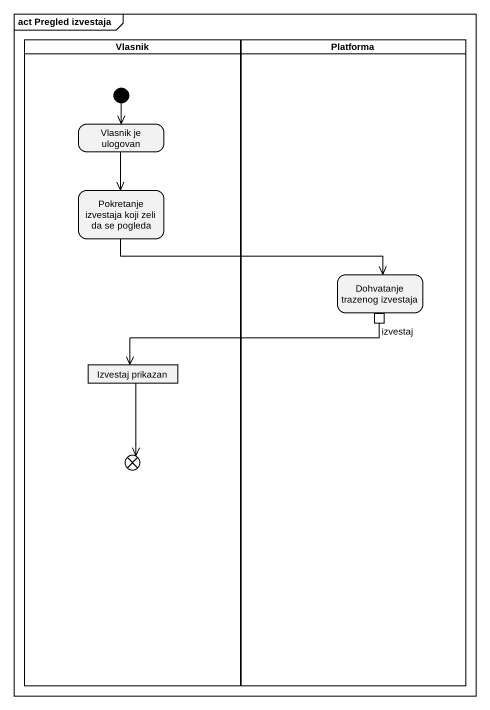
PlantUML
@startuml
mainframe act Pregled izvestaja
hide empty description
state Vlasnik <<partition>> {
  state "Vlasnik je ulogovan" as Vlasnik_je_ulogovan
  state "Pokretanje izvestaja koji zeli da se pogleda" as Pokretanje_izvestaja_koji
  state "Izvestaj prikazan" as Izvestaj_prikazan <<object>>
  state flowfinal1 <<end>>
  [*] --> Vlasnik_je_ulogovan
}
state Platforma <<partition>> {
  state "Dohvatanje trazenog izvestaja" as Dohvatanje_trazenog {
    state izvestaj <<outputPin>>
  }
}
Vlasnik_je_ulogovan --> Pokretanje_izvestaja_koji
Pokretanje_izvestaja_koji -right-> Dohvatanje_trazenog
izvestaj -left-> Izvestaj_prikazan
Izvestaj_prikazan --> flowfinal1
@enduml
